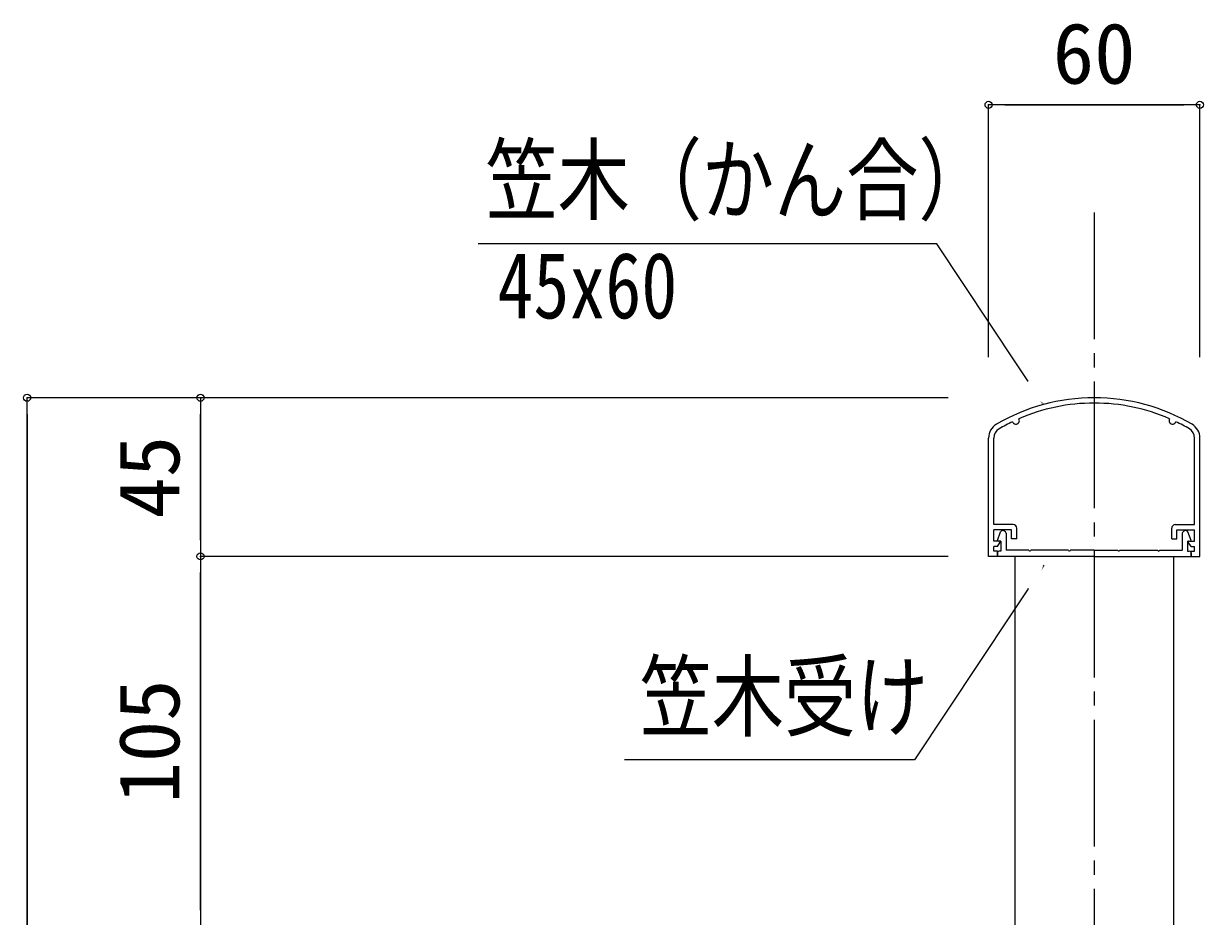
# Model space of a CAD drawing. Units: millimetres at full size. Extents: x -3135 to 4022, y -814 to 1448.
# Drawn here: x -1979.4 to -1644.5, y 584.9 to 838.3 of the extents above; entities that cross this region are included whole.
import ezdxf
from ezdxf.enums import TextEntityAlignment as Align

# ---------------------------------------------------------------- set-up
doc = ezdxf.new("R2010")
doc.units = ezdxf.units.MM
doc.header["$LTSCALE"] = 4
doc.header["$PDMODE"] = 32
doc.header["$PDSIZE"] = 2
doc.linetypes.add('CHAIN2', pattern=[12, 9, -1, 1, -1])
for name, color, linetype, lineweight in [('0-0_0', 7, 'Continuous', 18), ('0-1_1手摺寸法', 3, 'Continuous', 18), ('0-5_3中心線', 2, 'CHAIN2', 18), ('0-6_41ｱﾙﾐ', 6, 'Continuous', 18)]:
    doc.layers.add(name, color=color, linetype=linetype, lineweight=lineweight)
doc.styles.add('ＭＳ ゴシック', font='')
doc.styles.get('ＭＳ ゴシック').set_extended_font_data('MS Gothic')

msp = doc.modelspace()

# ---------------------------------------------------------------- linework, layer by layer
at = {"layer": '0-0_0'}
for p, q in [((-1705.464, 687.108), (-1705.464, 720.696)), ((-1703.964, 696.108), (-1703.964, 720.696)), ((-1646.964, 696.108), (-1646.964, 720.696)), ((-1645.464, 687.108), (-1645.464, 720.696)), ((-1698.464, 696.108), (-1703.964, 696.108)), ((-1698.964, 694.608), (-1703.964, 694.608)), ((-1703.964, 691.408), (-1703.964, 694.608)), ((-1698.964, 692.108), (-1698.964, 694.608)), ((-1697.464, 692.108), (-1697.464, 695.108)), ((-1653.464, 692.108), (-1653.464, 695.108)), ((-1652.464, 696.108), (-1646.964, 696.108)), ((-1651.964, 692.108), (-1651.964, 694.608)), ((-1651.964, 694.608), (-1646.964, 694.608)), ((-1646.964, 691.408), (-1646.964, 694.608)), ((-1702.338, 691.408), (-1703.964, 691.408)), ((-1702.964, 689.908), (-1702.172, 691.096)), ((-1697.464, 692.108), (-1698.964, 692.108)), ((-1653.464, 692.108), (-1651.964, 692.108)), ((-1647.964, 689.908), (-1648.757, 691.096)), ((-1648.59, 691.408), (-1646.964, 691.408)), ((-1702.964, 687.108), (-1705.464, 687.108)), ((-1703.964, 688.608), (-1703.964, 689.908)), ((-1703.964, 688.608), (-1703.964, 689.908)), ((-1702.964, 689.908), (-1703.964, 689.908)), ((-1702.964, 688.608), (-1703.964, 688.608)), ((-1702.964, 687.108), (-1702.964, 688.608)), ((-1697.964, 687.108), (-1697.964, 223.614)), ((-1652.964, 687.108), (-1652.964, 223.614)), ((-1647.964, 689.908), (-1646.964, 689.908)), ((-1647.964, 688.608), (-1646.964, 688.608)), ((-1647.964, 687.108), (-1647.964, 688.608)), ((-1647.964, 687.108), (-1645.464, 687.108)), ((-1646.964, 688.608), (-1646.964, 689.908)), ((-1646.964, 688.608), (-1646.964, 689.908))]:
    msp.add_line(p, q, dxfattribs=at)
for points in [[(-1689.858, 730.192), (-1720.166, 775.814), (-1850.344, 775.814)], [(-1689.809, 684.631), (-1726.449, 629.324), (-1808.83, 629.324)]]:
    msp.add_lwpolyline(points, dxfattribs=at)
for centre, radius, start, end in [((-1675.464, 677.108), 55, 90, 120.328), ((-1675.464, 677.108), 53.5, 90, 113.561), ((-1675.464, 677.108), 55, 59.672, 90), ((-1675.464, 677.108), 53.5, 66.439, 90), ((-1700.964, 720.696), 4.5, 120.328, 180), ((-1675.464, 677.108), 53.5, 115.693, 120.328), ((-1697.714, 725.646), 1, 199.126, 30.128), ((-1653.214, 725.646), 1, 149.872, 340.874), ((-1675.464, 677.108), 53.5, 59.672, 64.307), ((-1649.964, 720.696), 4.5, 0, 59.672), ((-1700.964, 720.696), 3, 120.328, 180), ((-1649.964, 720.696), 3, 0, 59.672), ((-1698.464, 695.108), 1, 0, 90), ((-1652.464, 695.108), 1, 90, 180), ((-1702.338, 691.208), 0.2, 326.31, 90), ((-1648.59, 691.208), 0.2, 90, 213.69)]:
    msp.add_arc(centre, radius, start, end, dxfattribs=at)
at = {"layer": '0-1_1手摺寸法'}
for p, q in [((-1705.464, 743.608), (-1705.464, 815.266)), ((-1645.464, 815.266), (-1705.464, 815.266)), ((-1700.864, 815.266), (-1650.064, 815.266)), ((-1645.464, 743.608), (-1645.464, 815.266)), ((-1716.964, 732.108), (-1978.398, 732.108)), ((-1978.398, -367.892), (-1978.398, 732.108)), ((-1716.964, 732.108), (-1929.175, 732.108)), ((-1929.175, 732.108), (-1929.175, 687.108)), ((-1978.398, 727.508), (-1978.398, -363.292)), ((-1929.175, 691.708), (-1929.175, 727.508)), ((-1716.964, 687.108), (-1929.175, 687.108)), ((-1716.964, 687.108), (-1929.175, 687.108)), ((-1929.175, 687.108), (-1929.175, 582.108)), ((-1929.175, 586.708), (-1929.175, 682.508)), ((-1929.175, 586.708), (-1929.175, 591.308))]:
    msp.add_line(p, q, dxfattribs=at)
for p in [(-1705.464, 815.266), (-1645.464, 815.266), (-1978.398, 732.108), (-1929.175, 732.108), (-1929.175, 687.108)]:
    msp.add_point(p, dxfattribs=at)
at = {"layer": '0-5_3中心線'}
msp.add_line((-1675.464, 784.737), (-1675.464, -527.622), dxfattribs=at)
at = {"layer": '0-6_41ｱﾙﾐ'}
for p, q in [((-1702.964, 691.608), (-1702.079, 694.087)), ((-1700.464, 693.647), (-1700.464, 688.908)), ((-1650.464, 693.647), (-1650.464, 688.908)), ((-1647.964, 691.608), (-1648.85, 694.087)), ((-1701.964, 691.408), (-1702.764, 691.408)), ((-1701.964, 691.408), (-1701.964, 688.608)), ((-1648.964, 691.408), (-1648.164, 691.408)), ((-1648.964, 691.408), (-1648.964, 688.608)), ((-1702.964, 688.108), (-1702.964, 687.108)), ((-1675.464, 687.108), (-1702.964, 687.108)), ((-1701.964, 688.608), (-1702.464, 688.608)), ((-1694.064, 688.908), (-1700.464, 688.908)), ((-1694.064, 688.908), (-1693.933, 688.7)), ((-1693.464, 688.908), (-1693.595, 688.7)), ((-1682.764, 688.908), (-1693.464, 688.908)), ((-1682.764, 688.908), (-1682.633, 688.7)), ((-1682.164, 688.908), (-1682.295, 688.7)), ((-1675.464, 688.908), (-1682.164, 688.908)), ((-1675.464, 688.908), (-1668.764, 688.908)), ((-1675.464, 687.108), (-1647.964, 687.108)), ((-1668.764, 688.908), (-1668.633, 688.7)), ((-1668.164, 688.908), (-1668.295, 688.7)), ((-1668.164, 688.908), (-1657.464, 688.908)), ((-1657.464, 688.908), (-1657.333, 688.7)), ((-1656.864, 688.908), (-1656.995, 688.7)), ((-1656.864, 688.908), (-1650.464, 688.908)), ((-1648.964, 688.608), (-1648.464, 688.608)), ((-1647.964, 688.108), (-1647.964, 687.108))]:
    msp.add_line(p, q, dxfattribs=at)
for centre, radius, start, end in [((-1701.377, 693.48), 0.928, 10.394, 139.128), ((-1649.552, 693.48), 0.928, 40.872, 169.606), ((-1702.764, 691.608), 0.2, 180, 270), ((-1648.164, 691.608), 0.2, 270, 0), ((-1702.464, 688.108), 0.5, 90, 180), ((-1693.764, 688.808), 0.2, 212.334, 327.666), ((-1682.464, 688.808), 0.2, 212.334, 327.666), ((-1668.464, 688.808), 0.2, 212.334, 327.666), ((-1657.164, 688.808), 0.2, 212.334, 327.666), ((-1648.464, 688.108), 0.5, 0, 90)]:
    msp.add_arc(centre, radius, start, end, dxfattribs=at)

# ---------------------------------------------------------------- texts
at = {"layer": '0-0_0', "style": 'ＭＳ ゴシック', "width": 0.8}
for s, p in [('笠木（かん合）', (-1848.271, 778.957)), ('45x60', (-1844.899, 749.025)), ('笠木受け', (-1804.488, 632.307))]:
    msp.add_text(s, height=18.77, dxfattribs=at).set_placement(p, align=Align.BOTTOM_LEFT)
at = {"layer": '0-1_1手摺寸法', "style": 'ＭＳ ゴシック'}
msp.add_text('60', height=17.27, dxfattribs=at).set_placement((-1687.24, 816.085), align=Align.BOTTOM_LEFT)
for s, p in [('45', (-1929.994, 697.831)), ('105', (-1929.994, 616.943))]:
    msp.add_text(s, height=17.27, rotation=90, dxfattribs=at).set_placement(p, align=Align.BOTTOM_LEFT)

# ---------------------------------------------------------------- next in the draw order: wipeouts: each hides what was drawn before it
for points in [[(-1695.375, 735.986), (-1693.06, 737.524), (-1689.858, 730.192), (-1689.858, 730.192)], [(-1693.002, 677.296), (-1695.318, 678.83), (-1689.809, 684.631), (-1689.809, 684.631)]]:
    msp.add_wipeout(points)

doc.saveas('drawing.dxf')
